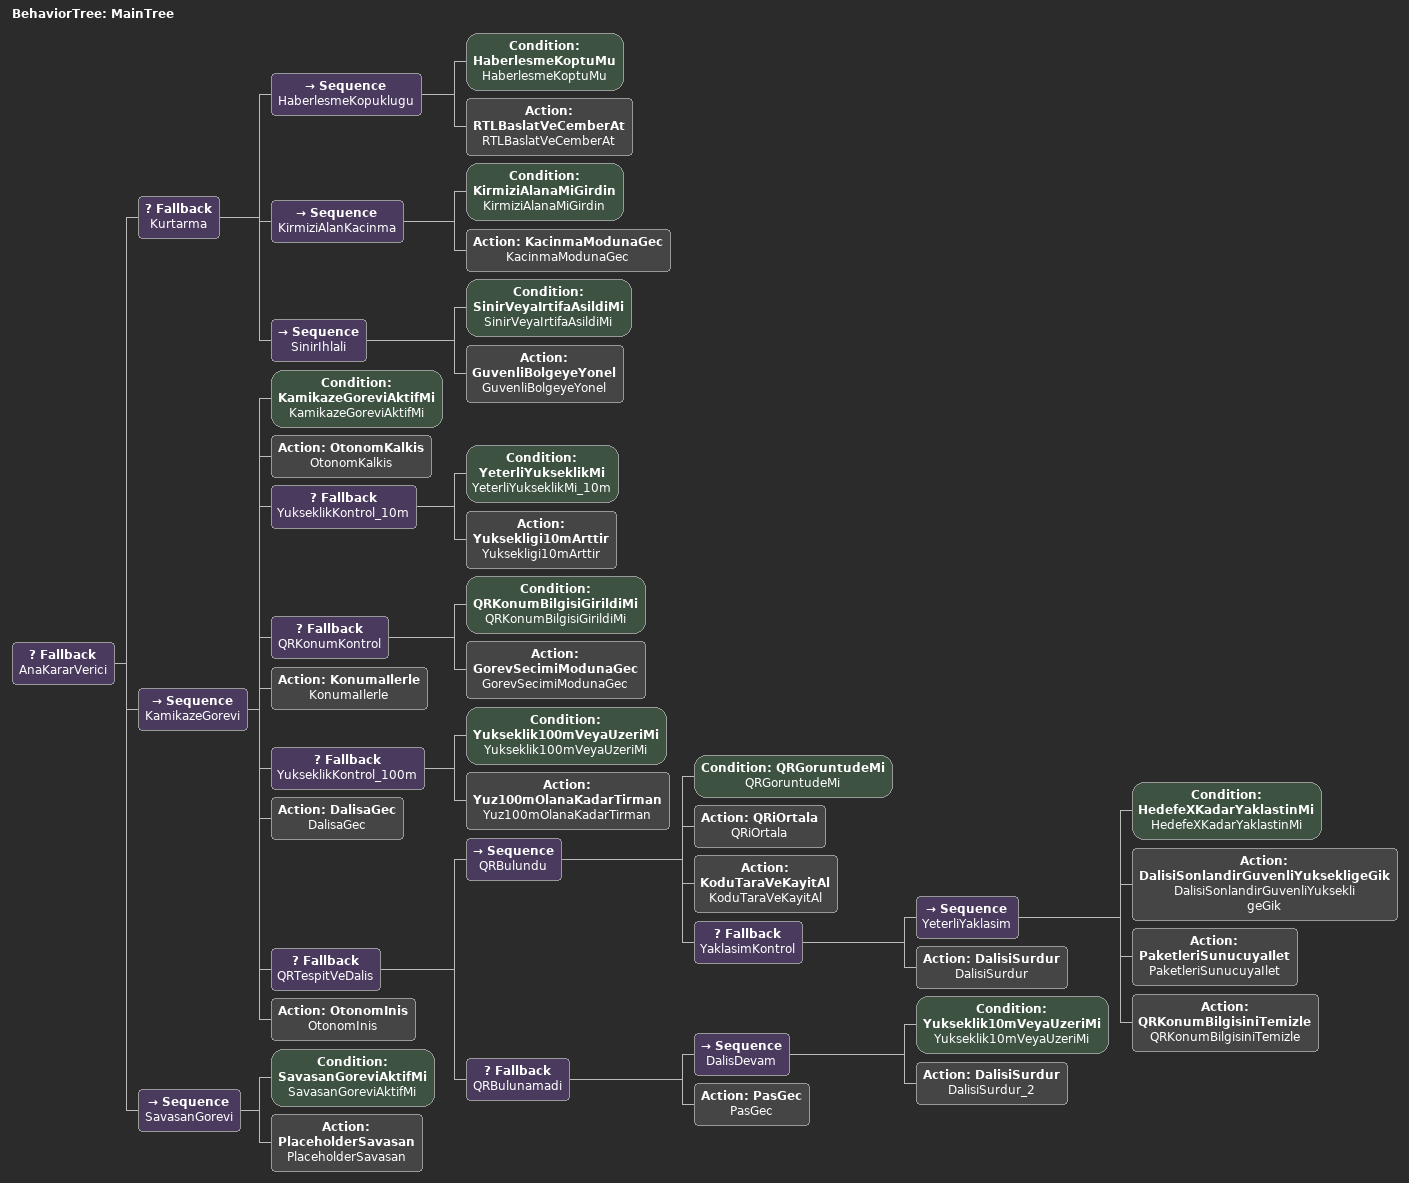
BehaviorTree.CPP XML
<?xml version="1.0" encoding="UTF-8"?>
<root BTCPP_format="4">

  <BehaviorTree ID="MainTree">
    <Fallback name="AnaKararVerici">

      <!-- ==================== KURTARMA (En Yüksek Öncelik) ==================== -->
      <Fallback name="Kurtarma">

        <!-- Haberleşme 10 saniye koptu mu? → RTL başlat ve çember at -->
        <Sequence name="HaberlesmeKopuklugu">
          <Condition ID="HaberlesmeKoptuMu" name="HaberlesmeKoptuMu"/>
          <Action ID="RTLBaslatVeCemberAt" name="RTLBaslatVeCemberAt"/>
        </Sequence>

        <!-- Kırmızı alana girdin mi? → Kaçınma moduna geç -->
        <Sequence name="KirmiziAlanKacinma">
          <Condition ID="KirmiziAlanaMiGirdin" name="KirmiziAlanaMiGirdin"/>
          <Action ID="KacinmaModunaGec" name="KacinmaModunaGec"/>
        </Sequence>

        <!-- Sınır veya irtifa limiti aşıldı mı? → Güvenli bölgeye yönel -->
        <Sequence name="SinirIhlali">
          <Condition ID="SinirVeyaIrtifaAsildiMi" name="SinirVeyaIrtifaAsildiMi"/>
          <Action ID="GuvenliBolgeyeYonel" name="GuvenliBolgeyeYonel"/>
        </Sequence>

      </Fallback>

      <!-- ==================== KAMİKAZE GÖREVİ ==================== -->
      <Sequence name="KamikazeGorevi">

        <!-- Görev aktif mi kontrol -->
        <Condition ID="KamikazeGoreviAktifMi" name="KamikazeGoreviAktifMi"/>

        <!-- Otonom Kalkış -->
        <Action ID="OtonomKalkis" name="OtonomKalkis"/>

        <!-- Yeterli yükseklikte mi? (10m) - değilse yüksekliği arttır -->
        <Fallback name="YukseklikKontrol_10m">
          <Condition ID="YeterliYukseklikMi" name="YeterliYukseklikMi_10m"/>
          <Action ID="Yuksekligi10mArttir" name="Yuksekligi10mArttir"/>
        </Fallback>

        <!-- QR konum bilgisi girildi mi? - değilse görev seçimi moduna geç -->
        <Fallback name="QRKonumKontrol">
          <Condition ID="QRKonumBilgisiGirildiMi" name="QRKonumBilgisiGirildiMi"/>
          <Action ID="GorevSecimiModunaGec" name="GorevSecimiModunaGec"/>
        </Fallback>

        <!-- Konuma ilerle -->
        <Action ID="KonumaIlerle" name="KonumaIlerle"/>

        <!-- Yükseklik 100m veya üzeri mi? - değilse tırman -->
        <Fallback name="YukseklikKontrol_100m">
          <Condition ID="Yukseklik100mVeyaUzeriMi" name="Yukseklik100mVeyaUzeriMi"/>
          <Action ID="Yuz100mOlanaKadarTirman" name="Yuz100mOlanaKadarTirman"/>
        </Fallback>

        <!-- Dalışa geç -->
        <Action ID="DalisaGec" name="DalisaGec"/>

        <!-- QR arama ve dalış döngüsü -->
        <Fallback name="QRTespitVeDalis">

          <!-- QR görüntüde mi? → Ortala, Tara, Yaklaşım kontrolü -->
          <Sequence name="QRBulundu">
            <Condition ID="QRGoruntudeMi" name="QRGoruntudeMi"/>
            <Action ID="QRiOrtala" name="QRiOrtala"/>
            <Action ID="KoduTaraVeKayitAl" name="KoduTaraVeKayitAl"/>

            <!-- Hedefe yeterince yaklaştın mı? -->
            <Fallback name="YaklasimKontrol">
              <Sequence name="YeterliYaklasim">
                <Condition ID="HedefeXKadarYaklastinMi" name="HedefeXKadarYaklastinMi"/>
                <Action ID="DalisiSonlandirGuvenliYuksekligeGik" name="DalisiSonlandirGuvenliYuksekligeGik"/>
                <Action ID="PaketleriSunucuyaIlet" name="PaketleriSunucuyaIlet"/>
                <Action ID="QRKonumBilgisiniTemizle" name="QRKonumBilgisiniTemizle"/>
              </Sequence>
              <!-- Henüz yaklaşmadıysa dalışı sürdür -->
              <Action ID="DalisiSurdur" name="DalisiSurdur"/>
            </Fallback>
          </Sequence>

          <!-- QR görüntüde değilse -->
          <Fallback name="QRBulunamadi">
            <!-- Yükseklik 10m üzeri mi? Dalışı sürdür : Pas geç -->
            <Sequence name="DalisDevam">
              <Condition ID="Yukseklik10mVeyaUzeriMi" name="Yukseklik10mVeyaUzeriMi"/>
              <Action ID="DalisiSurdur" name="DalisiSurdur_2"/>
            </Sequence>
            <Action ID="PasGec" name="PasGec"/>
          </Fallback>

        </Fallback>

        <!-- Otonom İniş -->
        <Action ID="OtonomInis" name="OtonomInis"/>

      </Sequence>

      <!-- ==================== SAVAŞAN GÖREVİ (Arkadaşların ekleyecek) ==================== -->
      <Sequence name="SavasanGorevi">
        <Condition ID="SavasanGoreviAktifMi" name="SavasanGoreviAktifMi"/>
        <!-- TODO: Savaşan görevi subtree buraya eklenecek -->
        <Action ID="PlaceholderSavasan" name="PlaceholderSavasan"/>
      </Sequence>

    </Fallback>
  </BehaviorTree>

  <!-- ==================== NODE TANIMLARI ==================== -->

</root>
